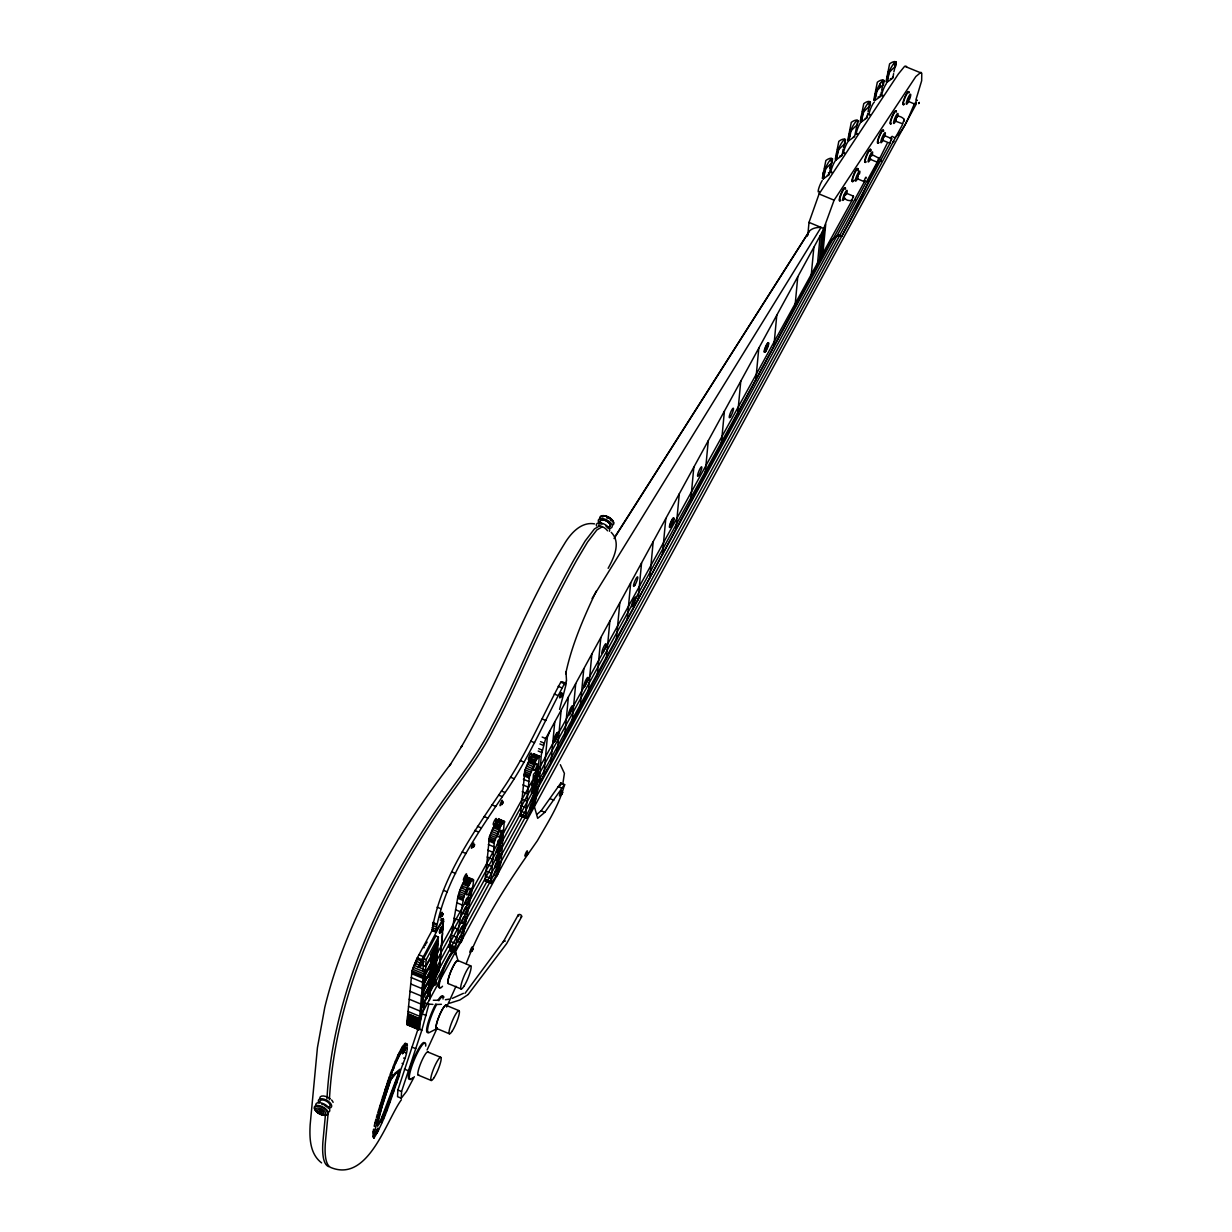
<?xml version="1.0" encoding="UTF-8"?>
<svg xmlns="http://www.w3.org/2000/svg" width="1232" height="1232" viewBox="0 0 1232 1232"><rect width="100%" height="100%" fill="white"/><g stroke="black" fill="none" stroke-linecap="round" stroke-linejoin="round"><path stroke-width="1.5" d="M442.858 929.683L443.258 918.425L435.681 932.054L431.985 930.53C440.686 878.662 472.641 833.741 501.439 791.006C525.202 757.018 541.171 718.518 560.76 682.205L562.008 681.666L565.688 683.206L565.611 686.239L559.59 709.37M373.85 1136.535C380.134 1104.796 388.634 1070.808 406.406 1043.689C409.732 1053.206 400.77 1065.665 399.322 1075.613C391.422 1096.603 385.77 1118.887 373.958 1138.122L372.819 1136.104L373.958 1138.122M462.293 938.399L455.486 949.78L449.233 947.3L457.626 898.19C459.32 891.506 462.431 880.156 468.114 877.754M463.063 936.489L473.257 883.775C474.643 870.67 462.37 897.266 463.155 900.484L455.055 949.872M401.247 1098.22L401.57 1091.521L421.806 1030.291L418.11 1028.766L397.874 1089.981L397.551 1096.696L401.247 1098.22L406.529 1091.413L414.306 1076.691M408.377 1024.331L407.284 1024.947L406.93 1023.222L412.012 970.908L416.632 959.05L432.94 928.851M425.179 969.923L423.053 977.099L418.603 1029.644L419.696 1029.028L425.179 969.923L413.844 965.21M486.917 880.095L485.1 880.803L489.443 836.851L495.202 823.592L500.731 825.887L504.273 821.359L501.085 862.261L498.852 870.192M496.327 875.829L490.875 883.467L494.325 842.118L500.793 825.794L495.249 823.5M533.887 804.927L526.834 817.832L520.366 815.892L525.017 769.815L530.222 758.311L535.812 760.529L539.293 756.094L536.105 796.996L534.58 803.033M526.295 818.202L525.633 816.154L529.36 776.853L535.812 760.529M566.196 681.142L565.473 685.485M429.383 1000.492L430.784 986.616M442.534 933.471L439.377 968.429M435.681 932.054C444.382 880.187 476.337 835.265 505.135 792.546C528.898 758.558 544.867 720.042 564.456 683.745L565.688 683.206M325.448 1114.806L322.907 1141.725A177.239 31.524 -67.5 0 0 328.775 1166.658M326.973 1098.744C332.471 997.766 375.421 902.625 430.368 819.126C450.527 787.972 475.383 759.975 491.953 726.495C511.064 691.044 525.925 653.561 543.882 617.54A312.913 55.656 -67.5 0 1 574.081 559.528L585.169 540.987L594.409 528.959L599.584 525.895M328.066 1114.021L325.356 1142.742A177.239 31.524 -67.5 0 0 331.223 1167.674C368.399 1182.566 386.586 1119.903 401.416 1099.714M329.406 1099.76C334.904 998.782 377.854 903.641 432.802 820.142C452.976 788.988 477.816 760.976 494.386 727.511C513.498 692.061 528.374 654.562 546.33 618.556A312.913 55.656 -67.5 0 1 576.53 560.529L587.602 542.003L596.842 529.96L602.017 526.911M422.976 965.503L423.623 958.558L435.82 935.997M422.869 970.631L423.361 965.411M422.191 965.18L425.533 966.581L426.195 959.62L438.392 937.059L435.035 935.673M425.933 966.489L425.271 973.434L437.468 950.858L437.714 948.255L430.445 962.1L437.776 947.608L438.13 943.912L425.933 966.489L422.576 965.087M428.721 991.267L427.057 998.474M431.215 979.163L428.413 985.277L435.743 970.785L436.097 967.089L423.9 989.65L423.238 996.596L435.435 974.035L435.681 971.417M438.392 937.059L438.038 940.755L430.692 955.247L437.976 941.387L437.73 944.005L425.533 966.581M435.035 978.685L435.389 974.989L423.192 997.566L422.53 1004.511L434.727 981.935L434.973 979.332L427.704 993.192L438.654 971.032M550.904 762.716L554.723 722.245M557.357 750.504L561.13 710.464M564.595 737.059L568.368 697.081M572.002 723.045L575.714 683.668M580.103 707.907L583.799 668.822M588.203 692.831L591.853 654.1M597.197 676.199L600.831 637.591M606.283 659.243L609.871 621.097M616.246 640.563L619.804 602.848M627.165 620.297L630.676 582.998M638.084 599.753L641.549 563.039M649.772 577.977L653.191 541.68M662.416 554.431L665.804 518.487M675.968 529.113L679.294 493.832M690.582 501.686L693.832 467.236M705.058 474.736L708.277 440.702M721.244 444.644L724.401 411.211M737.691 413.875L740.771 381.196M755.801 379.964L758.804 348.132M773.835 346.469L776.776 315.284M794.933 306.953L797.766 276.83M807.807 235.158L809.008 222.391L819.08 193.948L898.236 74.151L904.658 66.266L921.782 73.258L921.659 80.742L915.9 99.869M811.087 276.753L813.875 247.232M817.37 265.173L820.142 235.836M819.311 261.523L822.083 232.247M825.717 224.286L822.545 256.795L820.928 259.798L823.099 230.369L834.095 200.185L915.838 76.553L920.951 72.288M820.928 259.798L824.762 226.919M822.314 252.853L823.007 245.445M823.53 239.886L824.223 232.478M374.605 1129.621L373.573 1129.19L373.142 1131.854L372.88 1134.164L373.912 1134.58M377.685 1120.673L377.623 1126.248L381.704 1119.719L389.789 1100.761L399.106 1074.427L399.846 1069.299L394.825 1073.365L390.59 1079.679L377.685 1120.673L376.653 1120.242M822.884 178.655L823.269 172.28M835.85 159.467L837.113 152.475M848.34 140.51L849.587 133.518M860.783 121.783L862.03 114.792M874.35 100.362L875.598 93.355M886.624 81.99L887.887 74.998M832.432 158.743L829.167 174.698L823.346 178.84L825.055 168.784A16.617 2.957 -67.5 0 1 828.89 161.762A16.617 3.065 -67.9 0 1 831.846 158.497L832.432 158.743A17.279 1.232 -74.6 0 1 831.893 163.009A17.279 5.375 -53.1 0 0 825.64 169.03L823.346 178.84M843.104 149.365L842.134 155.525L836.312 159.667L838.022 149.611A16.617 2.957 -67.5 0 1 841.856 142.589A16.617 3.065 -67.9 0 1 844.813 139.308L845.398 139.555A17.279 1.232 -74.6 0 1 844.875 143.836A17.279 5.375 -53.1 0 0 838.607 149.857L836.312 159.667M867.759 113.421L867.066 117.841L861.245 121.968L862.954 111.927A16.617 2.957 -67.5 0 1 866.789 104.905A16.617 3.065 -67.9 0 1 869.746 101.625L870.331 101.871A17.279 1.232 -74.6 0 1 869.792 106.152A17.279 5.375 -53.1 0 0 863.54 112.158L861.245 121.968M881.327 92L880.618 96.404L874.812 100.547L876.522 90.49A16.617 2.957 -67.5 0 1 880.356 83.468A16.617 3.065 -67.9 0 1 883.298 80.203L883.898 80.45A17.279 1.232 -74.6 0 1 883.359 84.715A17.279 5.375 -53.1 0 0 877.107 90.737L874.812 100.547M893.6 73.643L892.907 78.047L887.086 82.19L888.811 72.134A16.617 2.957 -67.5 0 1 892.646 65.111A16.617 3.065 -67.9 0 1 895.587 61.831L896.188 62.077A17.279 1.232 -74.6 0 1 895.649 66.359A17.279 5.375 -53.1 0 0 889.396 72.38L887.086 82.19M822.298 178.409L825.856 160.53A17.279 7.253 -60.1 0 1 831.261 158.25L831.123 161.777M835.265 159.236L838.823 141.357A17.279 7.253 -60.1 0 1 844.228 139.077L844.813 139.308M847.739 140.279L851.297 122.384A17.279 7.253 -60.1 0 1 856.702 120.12L857.888 120.597A17.279 1.232 -74.6 0 1 857.349 124.879A17.279 5.375 -53.1 0 0 851.096 130.885L848.802 140.71L850.511 130.654A16.617 2.957 -67.5 0 1 854.346 123.631A16.617 3.065 -67.9 0 1 857.287 120.351M860.198 121.552L863.755 103.657A17.279 7.253 -60.1 0 1 869.145 101.394L869.007 104.905M873.765 100.115L877.323 82.236A17.279 7.253 -60.1 0 1 882.713 79.957L882.574 83.483M886.039 81.759L889.596 63.879A17.279 7.253 -60.1 0 1 895.002 61.6L894.863 65.127M374.128 1133.04L374.143 1134.133M415.538 964.348L415.862 962.9M422.884 960.59C422.591 956.001 417.371 970.616 421.128 965.087M423.254 960.744C422.961 956.155 417.74 970.77 421.498 965.241M442.457 927.157C442.427 922.783 437.191 935.442 440.286 932.362M442.827 927.311C442.55 922.722 437.329 937.336 441.087 931.792M439.27 967.443C438.053 963.378 433.941 979.887 438.376 970.138M462.955 926.818C462.893 923.245 458.643 932.039 460.029 933.04M464.649 917.378C464.618 912.897 459.228 925.894 462.431 922.737M469.715 889.042C469.685 884.545 464.295 897.558 467.482 894.401M499.345 846.584C499.33 842.103 493.924 855.116 497.127 851.943M498.621 854.346C498.652 850.342 493.693 860.968 496.003 860.244M497.882 862.092C497.605 857.38 492.23 872.41 496.096 866.712M536.49 764.441C536.459 759.959 531.069 772.972 534.257 769.8M534.288 787.71L534.041 786.463M533.564 795.472L536.12 787.171L533.872 790.682L533.518 794.378L530.391 801.739L531.762 800.092M562.008 693.185C561.022 689.858 557.649 703.333 561.284 695.372M561.946 791.329C561.73 787.587 557.465 799.522 560.529 794.994M845.891 193.84C841.487 195.01 844.998 202.233 852.097 200.277M879.063 158.281L871.486 154.339L869.869 157.111L869.546 159.005L877.122 162.147L878.231 160.576M884.052 136.198L884.037 135.397L882.097 140.063L889.673 143.205L890.52 142.188M917.255 100.454C916.7 97.775 913.821 107.615 916.423 102.749M434.619 980.349L439.839 965.749L443.489 920.935L439.701 925.709L417.987 966.935M824.039 228.628L545.699 738.522L541.264 754.893L539.447 781.15L541.279 780.318L546.823 770.216M377.685 1120.273L384.461 1095.356M829.66 168.353L830.383 165.073M894.278 64.88L895.002 61.6M563.024 782.566L564.41 773.388L560.344 764.687M843.489 147.732L845.398 139.555M857.888 120.597L854.608 136.567L848.802 140.71M868.036 111.681L870.331 101.871M881.604 90.259L883.898 80.45M893.878 71.903L896.188 62.077M377.007 1119.488L375.976 1119.072L374.99 1122.799L374.189 1126.171L375.221 1126.602M419.558 1023.838L425.179 1002.771M421.806 1030.291L428.875 1004.296L426.411 1003.279M377.639 1129.99L377.808 1128.189L375.175 1134.549L378.162 1128.327L375.514 1134.703L377.408 1131.746M442.288 913.528C442.534 907.876 437.576 923.507 441.734 915.068M438.684 968.106C439.747 961.129 432.971 977.484 437.16 971.786M466.112 908.754L466.343 907.922M461.061 937.09C462.354 930.345 455.501 944.775 459.043 941.633M500.592 831.908C501.901 825.779 495.603 837.56 498.19 836.975M496.943 870.685L497.158 869.854M531.254 754.816C532.316 747.839 525.54 764.21 529.729 758.512M534.796 780.78C536.089 774.035 529.252 788.465 532.794 785.323M532.609 804.049L532.825 803.218M536.628 789.142L536.782 787.448M536.351 791.652C536.444 794.193 538.6 786.432 536.474 791.283M527.296 852.236C528.328 846.877 522.892 858.334 525.71 855.824M853.329 197.49L853.453 196.165L845.891 193.024M871.363 155.648L871.486 154.339M866.05 178.27C866.727 173.866 862.431 184.215 865.08 180.611L423.639 984.353M896.588 117.548C895.572 113.791 906.552 118.303 903.965 121.275M539.924 780.21L534.272 805.897L531.392 809.624L534.657 802.679L534.149 805.759L537.676 818.341L544.821 812.335L564.502 784.599L560.806 783.059L541.141 810.795L536.844 814.398M376.438 1117.439L377.346 1114.205L378.378 1114.637M560.806 783.059L560.375 785.754M564.502 784.599C559.574 804.434 547.562 822.914 537.337 840.763C510.094 879.648 483.129 918.949 466.158 963.717M377.854 1112.465L389.451 1076.291M384.908 1093.97L392.315 1072.163M377.731 1130.914C379.302 1128.712 375.544 1136.397 377.115 1131.623M466.05 876.491C468.607 868.006 460.737 882.682 464.402 879.987M466.974 877.353L467.267 875.598L465.48 879.894L466.974 877.353L473.658 880.064M435.512 982.659C437.529 975.22 430.8 989.465 434.511 984.922M495.834 821.051C498.313 813.366 491.137 825.101 493.801 825.07M502.055 802.432C503.826 794.717 497.204 810.702 501.409 803.988M462.431 928.589L462.739 927.65M471.995 949.102C473.766 941.387 467.128 957.372 471.348 950.657M533.764 789.481L534.072 788.542M845.768 194.348L845.337 195.534M883.914 136.706L883.221 138.492M891.29 140.433L891.675 138.662L884.037 135.397M398.259 1073.919L381.982 1116.993M438.869 970.215L438.115 972.402L439.3 968.845M468.237 994.363L506.645 943.62L521.644 916.747C522.584 914.406 516.886 913.22 518.657 916.084M392.9 1070.562L394.61 1065.772M392.053 1069.345L390.097 1074.489L391.129 1074.905M416.17 961.976L416.955 960.067M473.165 845.907C475.937 836.713 468.422 853.191 472.826 846.692M451.405 947.393L450.542 951.35L452.298 948.886M453.022 948.07L452.514 950.38L453.299 949.441M527.05 852.975L526.403 854.531M561.53 792.73L560.883 794.286M909.124 99.007L909.678 96.496L907.738 101.163L915.314 104.304M395.241 1064.186L400.816 1051.681M503.303 941.802L518.349 914.714M404.235 1045.876L403.203 1045.444L397.951 1055.069L392.7 1067.636L393.732 1068.067M914.683 103.349C909 115.161 905.458 129.653 894.463 137.738L892.168 136.336L890.228 138.046M505.382 940.986L503.441 941.433L465.018 993.331M441.518 930.93L441.934 929.991M465.681 877.461L464.834 879.263M608.146 568.306C613.752 557.927 621.405 542.634 611.226 532.347M402.063 1049.741L402.433 1048.925M858.042 176.33L856.671 178.486L864.233 181.628M855.147 199.599L855.362 199.692M896.157 118.734L894.786 120.905L896.573 116.27M497.22 874.012L498.067 872.117M437.268 1027.827L427.088 1050.003M446.631 1007.037L456.009 986.247M596.257 591.067C583.691 617.648 571.74 644.875 565.704 673.765L565.996 671.917L566.535 681.05M887.117 143.543L885.361 147.101A351.274 62.478 -67.5 0 0 871.609 175.221L853.283 214.768L841.81 236.19L838.484 234.804M462.339 887.979L462.785 887.086M424.486 1004.696L423.146 1007.299M431.985 930.53L432.571 929.436M541.279 780.318L821.282 257.811M423.931 947.885L424.378 947.054M425.256 945.452L425.702 944.621M549.996 730.745L547.316 737.429L543.99 773.188L545.483 772.757M820.343 259.552L821.96 256.564M877.076 162.485L422.899 992.268M890.228 142.82L422.16 1000.138M902.394 124.863L421.421 1007.884M916.038 104.397L420.666 1015.876M820.173 259.844C825.702 253.792 830.291 232.756 841.81 236.19M424.578 976.283L852.359 199.815M530.268 758.219L531.161 756.679L536.705 758.974M870.393 157.989L869.546 159.005M908.585 100.146L907.738 101.163M417.386 959.204L418.187 957.957M466.235 903.102C463.093 907.907 466.096 897.065 468.129 897.373M592.084 598.552L821.066 227.396A35.035 16.894 31.4 0 0 807.253 236.205M614.06 538.553L809.239 231.339M614.984 536.721L807.884 233.572M504.596 821.528L498.729 819.064L496.142 821.944L501.67 824.239M533.718 786.771L531.331 791.853L531.67 793.624M530.607 808.577C527.789 811.441 531.808 800.43 532.932 802.571M464.11 913.282C461.292 916.146 465.326 905.135 466.451 907.276M494.925 875.213C492.122 878.077 496.142 867.066 497.266 869.191M539.631 756.248L533.764 753.799L531.978 755.447L537.506 757.742M521.952 814.829L520.366 815.892M521.644 916.747L520.736 917.147M894.786 120.905L902.686 123.816M879.047 157.48L877.122 162.147M533.133 778.1L533.487 774.404L535.858 771.54M497.466 844.736L497.82 841.04L500.192 838.176M467.944 994.701L459.844 999.999L449.588 1003.233M450.512 947.054L449.526 947.577M463.401 993.331L452.298 998.382M904.288 119.381L902.486 124.001M891.675 138.662L889.673 143.205M853.453 196.165L851.512 200.831M449.11 999.152L445.399 999.753M437.252 1004.465L441.426 1004.296M433.325 1000.23L437.483 1000.292M428.536 1004.095L432.94 1004.388M594.532 523.877C580.965 521.413 570.247 533.872 564.164 544.282C523.97 608.87 499.376 681.512 461.199 747.146L462.108 745.699L449.649 765.657L450.712 763.963C395.241 836.99 346.746 917.486 324.771 1007.406L317.425 1047.724L310.156 1124.831C309.401 1138.245 309.863 1153.953 321.598 1162.885M888.21 71.903L889.396 72.38M875.937 90.259L877.107 90.737M862.369 111.681L863.54 112.158M849.926 130.407L851.096 130.885M837.437 149.365L838.607 149.857M824.47 168.553L825.64 169.03M819.08 193.948L834.095 200.185M809.008 222.391L824.624 228.875M560.76 682.205L564.456 683.745M558.173 686.316L561.869 687.856M554.261 694.001L557.957 695.541M542.203 718.995L545.899 720.52M542.188 737.059L545.699 738.522M540.586 741.633L544.097 743.096M539.893 743.959L543.404 745.406M530.884 741.187L534.58 742.727M538.692 748.656L542.203 750.119M538.184 751.027L541.695 752.49M533.287 753.999L538.815 756.294M535.658 755.062L539.801 756.787M532.686 754.554L538.215 756.848M530.068 758.589L535.612 760.899M529.852 759.004L535.396 761.299M529.591 759.482L535.135 761.776M529.329 759.975L534.873 762.269M529.098 760.406L534.626 762.716M528.913 760.745L534.457 763.039M528.836 760.899L534.365 763.193M528.112 762.285L533.656 764.579M520.32 760.591L524.016 762.131M527.234 764.133L532.778 766.427M526.418 766.042L531.947 768.352M525.664 767.967L531.208 770.262M561.084 783.413L564.78 784.953M525.017 769.815L530.545 772.125M524.478 771.571L530.006 773.881M558.065 786.632L561.761 788.157M524.062 773.172L529.606 775.467M536.983 779.625L540.494 781.088M523.816 774.543L529.36 776.853M535.92 779.687L539.893 781.365M523.692 775.698L529.236 778.008M523.369 779.24L528.898 781.535M510.51 777.192L514.206 778.732M522.83 784.892L528.374 787.186M550.15 798.69L553.846 800.23M522.183 791.76L527.727 794.055M521.506 798.983L527.034 801.277M501.439 791.006L505.135 792.546M541.141 810.795L544.821 812.335M498.652 795.102L502.348 796.642M520.874 805.651L526.418 807.946M520.381 810.902L525.91 813.197M520.104 813.859L525.633 816.154M520.043 814.783L525.571 817.078M522.676 816.108L526.834 817.832M520.12 815.522L525.664 817.832M492.015 804.881L495.711 806.406M498.252 819.265L503.796 821.559M504.781 822.067L498.729 819.064M497.651 819.819L503.195 822.114M496.943 820.712L502.487 823.007M484.084 816.539L487.78 818.079M495.048 823.869L500.592 826.164M494.833 824.27L500.361 826.58M494.571 824.747L500.1 827.057M494.309 825.24L499.838 827.534M494.063 825.686L499.607 827.981M493.893 826.01L499.422 828.304M493.801 826.164L499.345 828.474M493.093 827.55L498.621 829.844M492.215 829.398L497.743 831.708M491.383 831.323L496.927 833.617M477.446 826.318L481.142 827.842M490.644 833.232L496.173 835.527M489.982 835.096L495.526 837.39M474.659 830.414L478.355 831.939M489.443 836.851L494.987 839.146M489.042 838.438L494.571 840.732M488.796 839.824L494.325 842.118M488.673 840.979L494.217 843.273M488.334 844.505L493.878 846.815M487.81 850.157L493.339 852.452M487.164 857.025L492.692 859.335M462.277 851.959L465.973 853.483M486.471 864.248L492.015 866.543M485.855 870.916L491.383 873.226M485.346 876.183L490.89 878.478M485.069 879.124L490.613 881.419M485.008 880.048L490.552 882.343M486.27 880.803L491.814 883.113M485.1 880.803L491.275 883.467M467.559 877.199L473.458 879.602M451.898 871.933L455.594 873.457M468.16 878.585L473.689 880.88M466.435 878.093L471.964 880.387M465.696 879.063L471.225 881.357M464.849 880.387L470.378 882.682M464.787 880.495L470.331 882.79M464.633 880.741L470.177 883.051M464.418 881.111L469.946 883.421M464.156 881.542L469.7 883.837M463.91 881.973L469.438 884.268M463.679 882.358L469.223 884.653M463.509 882.636L469.053 884.93M463.448 882.743L468.976 885.053M462.662 884.145L468.191 886.439M461.769 885.885L467.313 888.18M460.922 887.733L466.466 890.028M460.121 889.627L465.665 891.937M459.397 891.537L464.941 893.831M458.766 893.385L464.31 895.679M458.258 895.11L463.802 897.42M443.505 890.336L447.201 891.86M457.888 896.68L463.432 898.99M457.626 898.19L463.155 900.484M456.81 902.748L462.339 905.043M455.547 909.77L461.091 912.065M437.114 907.168L440.81 908.692M454.038 918.194L459.582 920.489M441.256 918.502L443.72 919.519M440.24 919.965L443.797 921.182M452.483 926.957L458.011 929.251M432.725 922.429L436.405 923.954M432.648 923.261L436.344 924.801M432.463 925.278L436.159 926.803M451.051 934.98L456.579 937.275M432.247 927.681L435.943 929.205M432.062 929.683L435.758 931.223M449.926 941.202L455.47 943.496M449.341 944.559L454.87 946.854M449.156 945.652L454.7 947.962M449.11 946.653L456.056 949.348M449.233 947.3L455.486 949.78M457.796 960.498L470.716 965.857M418.911 954.815L423.053 956.525M422.838 958.234L426.195 959.62M417.309 957.788L421.436 959.512M416.632 959.05L420.759 960.775M415.631 961.052L419.773 962.762M414.707 963.131L418.834 964.841M413.105 967.259L424.424 971.956M461.122 988.957L448.202 983.598A12.505 2.218 -67.5 0 1 451.59 969.707A12.505 2.218 -67.5 0 1 458.165 961.099L455.609 952.475M412.489 969.168L423.808 973.881M412.012 970.908L423.346 975.605M411.734 972.402L423.053 977.099M411.596 973.65L422.915 978.347M411.226 977.577L422.545 982.274M410.626 983.906L421.96 988.603M427.766 991.745L430.23 992.761M427.612 993.839L430.076 994.855M427.442 995.656L429.906 996.673M446.092 1005.312L459.012 1010.671M409.933 991.283L421.252 995.98M409.193 999.198L420.512 1003.895M408.516 1006.298L419.85 1010.995M422.484 1013.967L426.164 1015.507M408.038 1011.472L419.357 1016.169M407.823 1013.643L419.142 1018.464M407.792 1014.075L419.111 1018.772M407.746 1014.537L419.065 1019.234M407.7 1015.045L419.019 1019.742M407.653 1015.553L418.972 1020.265M407.607 1016L418.926 1020.697M407.576 1016.277L418.895 1021.082M436.498 1028.427L449.418 1033.787M407.53 1016.831L418.849 1021.528M407.438 1017.771L418.757 1022.468M407.315 1019.003L418.649 1023.7M407.191 1020.342L418.526 1025.039M407.068 1021.621L418.403 1026.318M406.976 1022.637L418.295 1027.334M406.93 1023.222L418.249 1027.919M406.883 1023.884L419.696 1029.028M407.746 1024.839L419.08 1029.536M406.991 1024.639L418.603 1029.644M427.843 1051.989L440.763 1057.349M405.374 1043.258L407.13 1044.074M404.835 1043.442L405.867 1043.874M406.314 1044.151L407.345 1044.582M406.421 1044.844L407.453 1045.275M412.073 1047.138L415.769 1048.678M404.05 1044.32L405.082 1044.736M406.129 1048.17L407.161 1048.601M402.31 1046.8L403.341 1047.231M401.401 1048.324L402.433 1048.755M400.492 1049.972L401.524 1050.388M405.051 1052.59L406.083 1053.006M399.599 1051.666L400.631 1052.097M398.752 1053.391L399.784 1053.807M397.951 1055.069L398.983 1055.485M403.603 1058.057L404.635 1058.473M402.079 1063.37L403.11 1063.801M395.318 1061.168L396.35 1061.599M404.373 1069.099L408.069 1070.639M418.249 1075.105L431.185 1080.464M398.075 1073.996L399.106 1074.427M398.29 1075.197L399.322 1075.613M392.115 1074.935L393.147 1075.367M396.935 1077.507L397.967 1077.938M391.591 1077.723L390.051 1078.231L391.083 1078.662M389.558 1079.247L390.59 1079.679M395.78 1082.497L396.812 1082.928M388.588 1081.511L389.62 1081.942M387.51 1081.696L388.542 1082.112M388.126 1082.759L389.158 1083.19M397.874 1089.981L401.57 1091.521M392.669 1091.275L393.701 1091.706M392.161 1091.275L393.193 1091.706M384.954 1089.273L385.986 1089.689M384.754 1092.43L385.785 1092.861M383.167 1097.173L384.199 1097.604M382.397 1097.204L383.429 1097.635M388.865 1101.916L389.897 1102.347M381.72 1101.608L382.752 1102.039M386.987 1104.811L388.018 1105.243M379.872 1105.52L381.473 1106.167M385.878 1110.186L386.894 1110.617M379.302 1109.57L380.334 1110.001M384.276 1114.329L385.308 1114.76M378.316 1113.112L379.348 1113.543M382.659 1118.317L383.691 1118.733M381.027 1122.152L382.059 1122.583M374.99 1122.799L376.022 1123.23M377.654 1129.405L378.686 1129.821M375.929 1132.809L376.961 1133.224M373.142 1131.854L374.174 1132.285M905.92 66.051L906.752 67.021M858.673 174.22L856.594 178.363M425.487 997.366A5.159 0.924 -67.5 0 1 425.887 999.66M424.455 1003.31A5.159 0.924 -67.5 0 1 422.191 1006.452A5.159 0.924 -67.5 0 1 422.869 1002.525M853.129 180.919A7.099 1.263 -67.5 0 1 853.73 174.528A7.099 1.263 -67.5 0 1 857.842 169.569M878.57 142.465A7.099 1.263 -67.5 0 1 879.171 136.074A7.099 1.263 -67.5 0 1 883.267 131.116M903.995 104.027A7.099 1.263 -67.5 0 1 904.611 97.621A7.099 1.263 -67.5 0 1 908.708 92.662M840.409 200.138A7.099 1.263 -67.5 0 1 841.009 193.747A7.099 1.263 -67.5 0 1 845.121 188.789M865.295 162.239A7.099 1.263 -67.5 0 1 867.189 153.615A7.099 1.263 -67.5 0 1 870.362 151.474M891.275 123.246A7.099 1.263 -67.5 0 1 891.537 117.702A7.099 1.263 -67.5 0 1 895.987 111.126M857.965 177.808A5.498 0.986 -67.5 0 1 855.362 180.349A5.498 0.986 -67.5 0 1 858.488 172.28A5.498 0.986 -67.5 0 1 859.474 173.912M854.161 180.134A7.099 1.263 -67.5 0 1 852.513 179.456A7.099 1.263 -67.5 0 1 856.363 170.185A7.099 1.263 -67.5 0 1 858.011 170.863M870.685 158.589A5.498 0.986 -67.5 0 1 868.113 160.868A5.498 0.986 -67.5 0 1 871.563 152.537A5.498 0.986 -67.5 0 1 871.779 155.956M866.219 161.839A7.099 1.263 -67.5 0 1 866.82 155.448A7.099 1.263 -67.5 0 1 870.916 150.489M883.406 139.37A5.498 0.986 -67.5 0 1 880.834 141.634A5.498 0.986 -67.5 0 1 884.283 133.318A5.498 0.986 -67.5 0 1 884.499 136.737M878.94 142.619A7.099 1.263 -67.5 0 1 879.54 136.228A7.099 1.263 -67.5 0 1 883.637 131.27M896.126 120.135A5.498 0.986 -67.5 0 1 893.554 122.415A5.498 0.986 -67.5 0 1 897.004 114.099A5.498 0.986 -67.5 0 1 897.219 117.502M891.106 123.939A7.099 1.263 -67.5 0 1 892.615 116.147A7.099 1.263 -67.5 0 1 896.357 112.05M908.846 100.916A5.498 0.986 -67.5 0 1 906.321 102.903A5.498 0.986 -67.5 0 1 910.048 94.479A5.498 0.986 -67.5 0 1 909.416 99.607M904.365 104.181A7.099 1.263 -67.5 0 1 904.981 97.775A7.099 1.263 -67.5 0 1 909.077 92.816M844.644 198.229A5.498 0.986 -67.5 0 1 842.78 198.691A5.498 0.986 -67.5 0 1 846.292 190.775A5.498 0.986 -67.5 0 1 846.338 194.41M840.778 200.292A7.099 1.263 -67.5 0 1 841.379 193.901A7.099 1.263 -67.5 0 1 845.491 188.943M866.635 116.239A2.695 1.802 12.4 0 1 865.187 118.441M861.707 117.025A2.695 1.802 12.4 0 1 861.707 115.639M844.798 152.968A7.099 1.263 -67.5 0 1 844.197 149.904A7.099 1.263 -67.5 0 1 848.34 141.126M870.239 114.514A7.099 1.263 -67.5 0 1 869.884 110.664A7.099 1.263 -67.5 0 1 874.335 102.133M882.959 95.295A7.099 1.263 -67.5 0 1 882.358 92.231A7.099 1.263 -67.5 0 1 886.501 83.453M857.518 133.734A7.099 1.263 -67.5 0 1 856.702 131.424A7.099 1.263 -67.5 0 1 860.383 122.846M832.077 172.187A7.099 1.263 -67.5 0 1 831.739 168.337A7.099 1.263 -67.5 0 1 836.174 159.806M819.357 191.407A7.099 1.263 -67.5 0 1 818.556 189.097A7.099 1.263 -67.5 0 1 822.237 180.519M841.887 154.416A2.695 1.802 12.4 0 1 839.577 156.171M837.129 155.17A2.695 1.802 12.4 0 1 837.129 152.953M892.137 78.217A2.695 1.802 12.4 0 1 890.366 78.694M887.548 77.246A2.695 1.802 12.4 0 1 887.564 75.845M892.661 76.938A2.695 1.802 12.4 0 1 892.661 77.416M880.202 94.818A2.695 1.802 12.4 0 1 878.077 97.051M875.274 95.603A2.695 1.802 12.4 0 1 875.274 94.202M854.361 135.92A2.695 1.802 12.4 0 1 853.345 137.014M849.603 136.213A2.695 1.802 12.4 0 1 849.618 133.995M828.397 172.649A2.695 1.802 12.4 0 1 827.288 175.314M767.998 345.33A5.174 0.924 -67.5 0 1 764.364 352.213A5.174 0.924 -67.5 0 1 766.135 345.453A5.174 0.924 -67.5 0 1 768.26 344.282M672.872 521.737A5.174 0.924 -67.5 0 1 669.438 527.281A5.174 0.924 -67.5 0 1 671.979 519.611A5.174 0.924 -67.5 0 1 673.273 520.551M555.94 738.723A5.174 0.924 -67.5 0 1 553.568 740.586A5.174 0.924 -67.5 0 1 557.08 732.67A5.174 0.924 -67.5 0 1 556.494 737.491M599.907 518.826A7.746 3.804 28.4 0 1 608.1 516.978A7.746 3.804 28.4 0 1 612.72 525.14M599.014 522.922A7.715 3.788 28.4 0 1 602.094 518.503A7.715 3.788 28.4 0 1 611.534 523.954A7.715 3.788 28.4 0 1 608.454 528.359M598.814 524.231A5.59 2.741 28.4 0 1 599.676 523.954M600.769 523.939A5.59 2.741 28.4 0 1 602.032 524.154M605.851 526.033A5.59 2.741 28.4 0 1 607.607 527.881M596.457 525.879A7.392 3.634 28.4 0 1 603.403 523.739A7.392 3.634 28.4 0 1 609.424 531.269M606.714 517.902A1.632 0.801 28.4 0 1 607.776 518.102M602.71 516.978A5.328 2.618 28.4 0 1 608.223 517.147A5.328 2.618 28.4 0 1 612.181 521.644M600.615 518.641A7.146 3.511 28.4 0 1 600.477 517.579M600.8 516.716A7.146 3.511 28.4 0 1 608.993 517.394A7.146 3.511 28.4 0 1 613.166 523.846M598.506 525.602A7.392 3.634 28.4 0 1 607.545 530.807M606.914 517.086A3.496 1.709 28.4 0 1 610.749 520.505M440.07 987.34A19.758 3.511 -67.5 0 1 443.289 968.029A19.758 3.511 -67.5 0 1 454.685 952.09M448.232 983.536A12.443 2.218 -67.5 0 1 451.59 969.707A12.443 2.218 -67.5 0 1 458.135 961.16M442.534 986.216A19.758 3.511 -67.5 0 1 444.213 968.414A19.758 3.511 -67.5 0 1 455.64 954.615M437.191 1028.243A12.505 2.218 -67.5 0 1 439.239 1016.03A12.505 2.218 -67.5 0 1 446.461 1005.928M436.729 1004.296A19.758 3.511 -67.5 0 0 428.567 1024.624A19.758 3.511 -67.5 0 0 429.29 1032.539L437.083 1028.551A12.844 2.279 -67.5 0 1 439.177 1016A12.844 2.279 -67.5 0 1 446.585 1005.635M438.808 1000.723A19.758 3.511 -67.5 0 1 443.905 997.289M437.884 1000.338A19.758 3.511 -67.5 0 1 443.012 999.044M428.366 1032.154A19.758 3.511 -67.5 0 1 427.643 1024.239A19.758 3.511 -67.5 0 1 435.805 1003.911M418.911 1075.043A12.643 2.248 -67.5 0 1 420.974 1062.692A12.643 2.248 -67.5 0 1 428.274 1052.482M412.581 1077.723A19.758 3.511 -67.5 0 1 414.26 1059.92A19.758 3.511 -67.5 0 1 425.687 1046.107M410.117 1078.832A19.758 3.511 -67.5 0 1 413.336 1059.535A19.758 3.511 -67.5 0 1 424.747 1043.581M426.426 943.281A8.716 1.555 -67.5 0 1 427.134 942.049M320.027 1102.224A5.59 2.741 28.4 0 1 326.572 1101.239A5.59 2.741 28.4 0 1 328.39 1107.06M315.885 1105.812A7.746 3.804 28.4 0 1 324.078 1103.98A7.746 3.804 28.4 0 1 328.698 1112.142M319.057 1102.963A7.346 3.619 28.4 0 1 321.999 1098.744A7.346 3.619 28.4 0 1 330.992 1103.934A7.346 3.619 28.4 0 1 328.066 1108.138M319.812 1097.897A7.392 3.634 28.4 0 1 330.191 1098.759M331.531 1099.945A7.392 3.634 28.4 0 1 333.102 1102.394M321.737 1104.211A5.606 2.757 28.4 0 1 323.077 1104.657M324.386 1105.304A5.606 2.757 28.4 0 1 326.603 1107.014M378.116 1122.198L378.424 1124.185L385.878 1109.508L398.999 1072.841A6.499 1.155 -67.5 0 0 399.06 1071.517L395.811 1073.596L391.422 1078.97A4.481 0.801 -67.5 0 0 390.405 1081.034L382.182 1105.32L378.116 1122.198M424.578 981.996L423.931 988.942L436.128 966.381L436.374 963.763L429.09 977.623L436.436 963.131L436.775 959.435L424.578 981.996M425.379 974.035L424.732 980.98L436.913 958.419L437.16 955.801L429.891 969.661L437.221 955.154L437.576 951.458L425.379 974.035M402.34 1052.482L402.34 1053.576L405.328 1047.354L402.695 1053.73L405.159 1049.156L404.296 1052.02L404.989 1047.215L402.34 1052.482M422.083 964.995L423.777 961.638L422.083 964.995M441.934 916.362L443.166 913.928L441.934 916.362M441.657 931.561L443.351 928.204L441.657 931.561M435.389 984.753L436.621 982.32L435.389 984.753M473.365 847.216L474.597 844.782L473.365 847.216M459.936 942.003C461.399 946.931 466.389 925.047 459.936 942.003M461.63 932.562C463.078 937.49 468.068 915.607 461.63 932.562M463.309 923.107C464.772 928.05 469.762 906.151 463.309 923.107M465.003 913.667C466.466 918.595 471.44 896.711 465.003 913.667M466.697 904.211C468.145 909.154 473.134 887.271 466.697 904.211M468.376 894.771C469.839 899.699 474.828 877.815 468.376 894.771M471.871 951.181L473.15 948.825L471.871 951.181M495.249 823.7L497.112 820.266L495.249 823.7M501.948 804.511L503.226 802.155L501.948 804.511M499.484 836.805C500.931 841.749 505.921 819.865 499.484 836.805M498.744 844.567C500.207 849.495 505.197 827.611 498.744 844.567M498.021 852.328C499.468 857.256 504.458 835.373 498.021 852.328M497.281 860.075C498.744 865.003 503.734 843.119 497.281 860.075M496.558 867.836C498.005 872.764 502.995 850.881 496.558 867.836M495.818 875.582C497.281 880.526 502.271 858.642 495.818 875.582M530.361 758.404L532.162 754.846L530.361 758.404M535.15 770.185C536.613 775.113 541.587 753.229 535.15 770.185M534.426 777.931C535.874 782.874 540.863 760.991 534.426 777.931M533.687 785.693C535.15 790.621 540.124 768.737 533.687 785.693M532.224 801.2C533.687 806.144 538.677 784.245 532.224 801.2M526.942 855.07L528.174 852.636L526.942 855.07M561.469 696.681L562.701 694.247L561.469 696.681M561.422 794.825L562.654 792.392L561.422 794.825M867.713 180.858L868.237 179.81L867.713 180.858M880.587 161.377L881.126 160.36L880.587 161.377M893.138 142.435L893.662 141.387L893.138 142.435M905.828 123.262L906.352 122.23L905.859 123.138M918.779 103.534L919.303 102.502L918.779 103.534M880.326 83.453L879.586 86.81L880.356 83.468M765.827 351.197A5.174 0.924 -67.5 0 0 768.768 343.05A5.174 0.924 -67.5 0 0 765.303 348.471A5.174 0.924 -67.5 0 0 765.827 351.197M671.117 526.403A5.174 0.924 -67.5 0 0 674.043 518.256A5.174 0.924 -67.5 0 0 670.578 523.677A5.174 0.924 -67.5 0 0 671.117 526.403M555.201 740.925A5.174 0.924 -67.5 0 0 558.142 732.778A5.174 0.924 -67.5 0 0 554.677 738.199A5.174 0.924 -67.5 0 0 555.201 740.925M585.046 685.839A5.174 0.924 -67.5 0 0 587.972 677.692A5.174 0.924 -67.5 0 0 584.507 683.113A5.174 0.924 -67.5 0 0 585.046 685.839M569.769 714.083A5.174 0.924 -67.5 0 0 572.695 705.921A5.174 0.924 -67.5 0 0 569.23 711.357A5.174 0.924 -67.5 0 0 569.769 714.083M603.218 652.067A5.174 0.924 -67.5 0 0 606.144 643.92A5.174 0.924 -67.5 0 0 602.679 649.341A5.174 0.924 -67.5 0 0 603.218 652.067M632.94 605.482A5.174 0.924 -67.5 0 0 635.881 597.335A5.174 0.924 -67.5 0 0 632.401 602.756A5.174 0.924 -67.5 0 0 632.94 605.482M634.834 585.262A5.174 0.924 -67.5 0 0 637.776 577.115A5.174 0.924 -67.5 0 0 634.295 582.536A5.174 0.924 -67.5 0 0 634.834 585.262M730.561 416.601A5.174 0.924 -67.5 0 0 733.502 408.454A5.174 0.924 -67.5 0 0 730.022 413.875A5.174 0.924 -67.5 0 0 730.561 416.601M698.883 475.198A5.174 0.924 -67.5 0 0 701.824 467.051A5.174 0.924 -67.5 0 0 698.344 472.472A5.174 0.924 -67.5 0 0 698.883 475.198M602.956 519.842A5.606 2.757 28.4 0 0 600.723 523.061A5.59 2.741 28.4 0 1 602.941 519.904A5.59 2.741 28.4 0 1 609.794 523.846A5.606 2.757 28.4 0 1 607.592 527.019A5.59 2.741 28.4 0 0 609.794 523.846A5.606 2.757 28.4 0 0 602.956 519.842M463.987 986.17A12.505 2.218 -67.5 0 0 471.086 966.473A12.505 2.218 -67.5 0 0 462.693 979.579A12.505 2.218 -67.5 0 0 463.987 986.17M452.283 1030.999A12.505 2.218 -67.5 0 0 459.382 1011.287A12.505 2.218 -67.5 0 0 450.989 1024.408A12.505 2.218 -67.5 0 0 452.283 1030.999M434.034 1077.677A12.505 2.218 -67.5 0 0 441.133 1057.965A12.505 2.218 -67.5 0 0 432.74 1071.085A12.505 2.218 -67.5 0 0 434.034 1077.677M316.023 1111.202A7.746 3.804 28.4 0 0 327.974 1114.282A7.746 3.804 28.4 0 0 319.812 1105.766A7.746 3.804 28.4 0 0 316.023 1111.202M319.273 1112.234A1.632 0.801 28.4 0 0 321.783 1112.881A1.632 0.801 28.4 0 0 320.058 1111.095A1.632 0.801 28.4 0 0 319.273 1112.234M317.132 1111.911A5.328 2.618 28.4 0 0 325.356 1114.036A5.328 2.618 28.4 0 0 319.75 1108.184A5.328 2.618 28.4 0 0 317.132 1111.911M316.254 1111.449A7.146 3.511 28.4 0 0 327.281 1114.298A7.146 3.511 28.4 0 0 319.75 1106.444A7.146 3.511 28.4 0 0 316.254 1111.449M318.133 1112.173A3.496 1.709 28.4 0 0 323.523 1113.574A3.496 1.709 28.4 0 0 319.843 1109.724A3.496 1.709 28.4 0 0 318.133 1112.173"/></g></svg>
